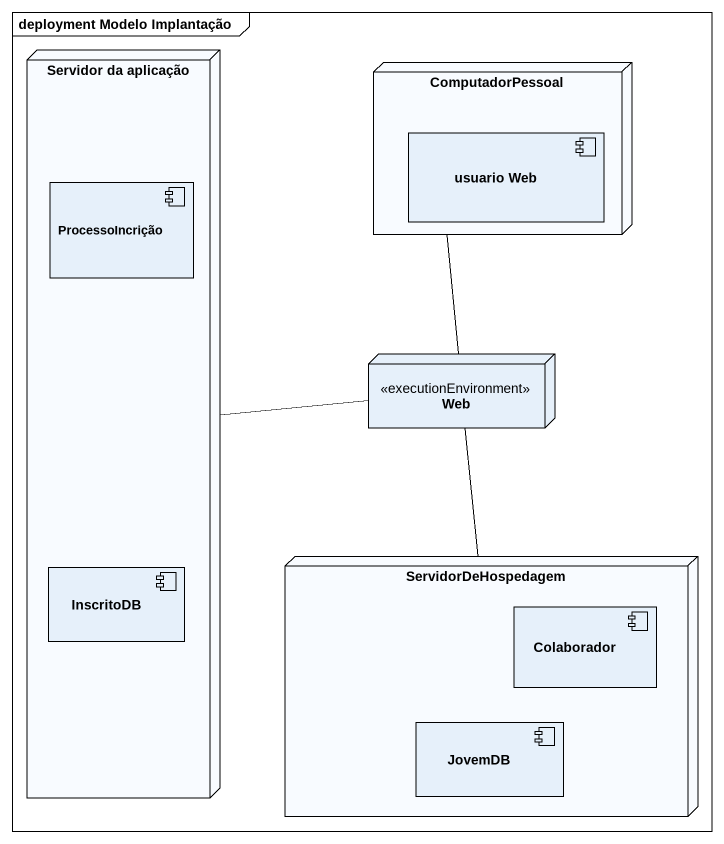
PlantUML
@startuml
mainframe deployment Modelo Implantação
node "Servidor da aplicação" as Servidor_da_aplicação {
  component ProcessoIncrição
  component InscritoDB
}
node ComputadorPessoal {
  component "usuario Web" as usuario_Web
}
node Web <<executionEnvironment>>
node ServidorDeHospedagem {
  component Colaborador
  component JovemDB
}
Servidor_da_aplicação -right- Web
ComputadorPessoal -- Web
ServidorDeHospedagem -up- Web
@enduml
